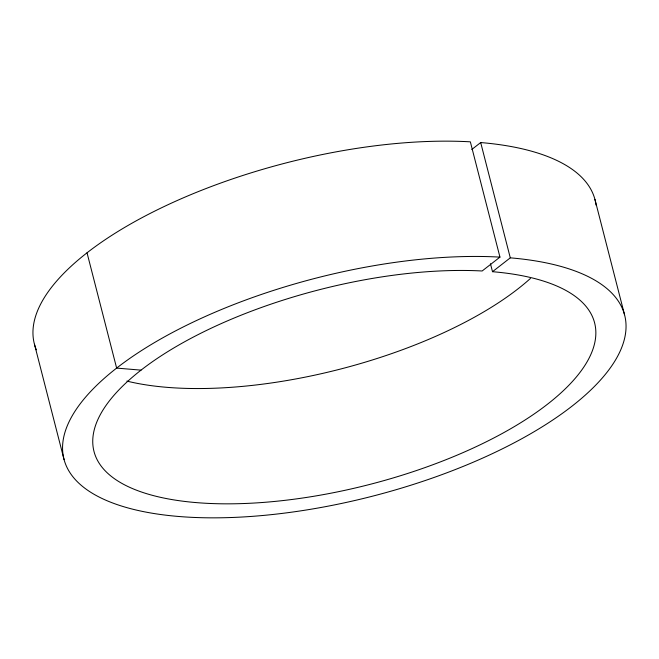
<?xml version="1.0" encoding="UTF-8"?>
<svg xmlns="http://www.w3.org/2000/svg" width="659" height="659" viewBox="0 0 659 659"><rect width="100%" height="100%" fill="white"/><g stroke="black" fill="none" stroke-linecap="round" stroke-linejoin="round"><path stroke-width="0.99" d="M471.795 149.478L480.683 142.55A289.449 112.631 -14.4 0 1 596.066 205.138M36.344 349.814A289.449 112.631 -14.4 0 1 162.551 207.288A289.449 112.631 -14.4 0 1 470.353 141.825L499.959 257.117L482.149 270.989A258.435 100.563 -14.4 0 0 93.413 433.729A258.435 100.563 -14.4 0 0 450.064 458.063A258.435 100.563 -14.4 0 0 492.504 271.697L490.461 263.74M492.504 271.697L510.288 257.842L480.683 142.55M141.026 370.136L116.635 368.093L87.029 252.801M594.937 199.422L624.534 314.714M34.466 344.278L64.063 459.57M510.288 257.842A289.449 112.631 -14.4 0 1 462.297 466.761A289.449 112.631 -14.4 0 1 63.379 438.894A289.449 112.631 -14.4 0 1 499.959 257.117M530.47 278.419A258.435 100.563 -14.4 0 1 126.899 381.1"/></g></svg>
